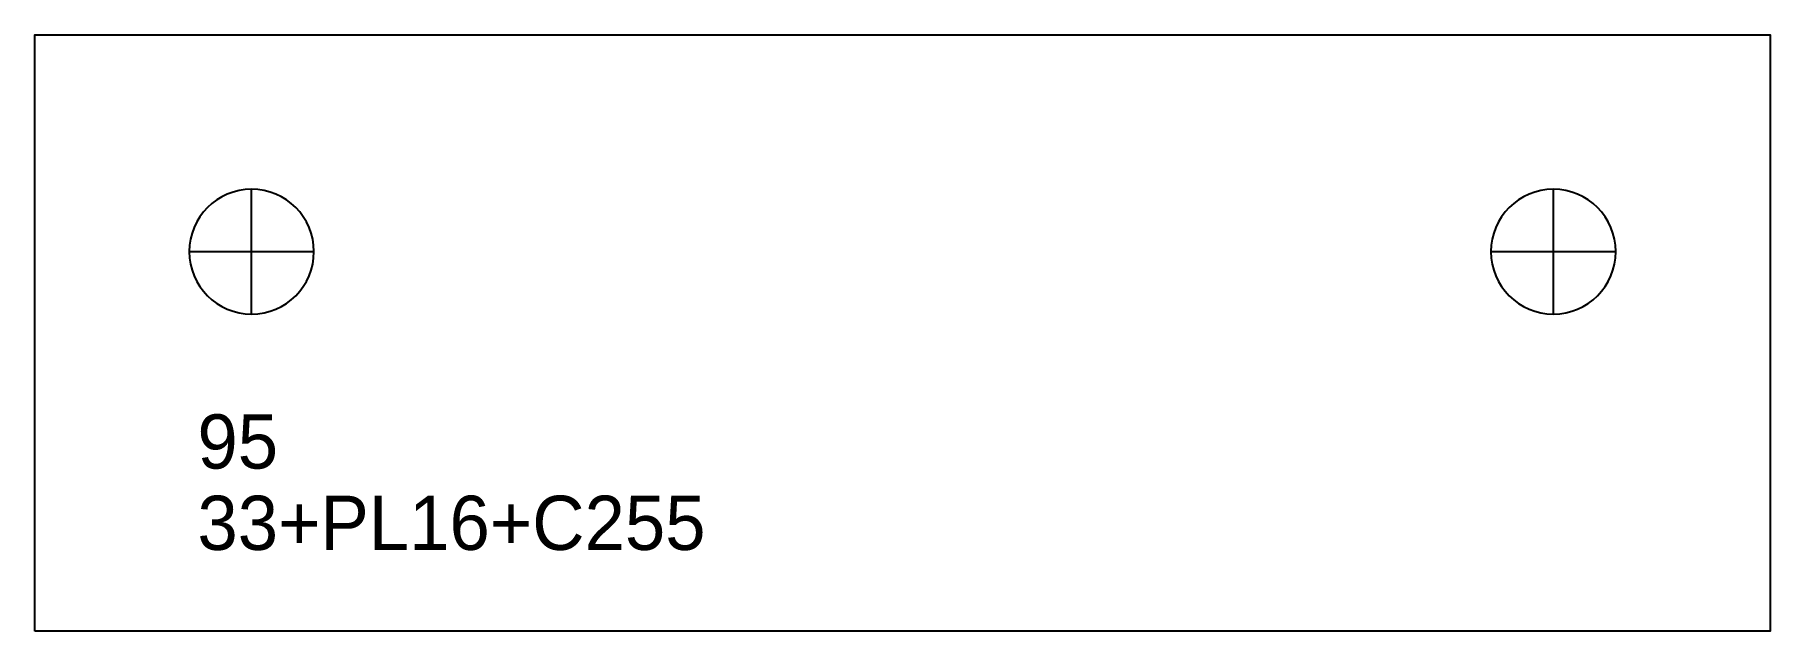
# Model space of a CAD drawing. Extents: x 0 to 320, y 0 to 110.
import ezdxf

# ---------------------------------------------------------------- set-up
doc = ezdxf.new("R2010")
doc.units = 0
for name, color, linetype in [('22', 7, 'CONTINUOUS'), ('CUT', 7, 'CONTINUOUS'), ('SCRIBE', 3, 'CONTINUOUS'), ('TEXT', 7, 'CONTINUOUS')]:
    doc.layers.add(name, color=color, linetype=linetype)

msp = doc.modelspace()

# ---------------------------------------------------------------- linework, layer by layer
at = {"layer": '22', "color": 7, "linetype": 'CONTINUOUS'}
for p, q in [((39.99, 58.5), (39.99, 81.5)), ((280, 58.5), (280, 81.5)), ((28.49, 70), (51.49, 70)), ((268.5, 70), (291.5, 70))]:
    msp.add_line(p, q, dxfattribs=at)
for points in [[(39.99, 81.5, 1), (39.99, 58.5, 1)], [(280, 81.5, 1), (280, 58.5, 1)]]:
    msp.add_lwpolyline(points, format="xyb", close=True, dxfattribs=at)
at = {"layer": 'CUT', "color": 7, "linetype": 'CONTINUOUS'}
msp.add_lwpolyline([(0, 0), (0, 110), (320, 110), (320, 0)], close=True, dxfattribs=at)

# ---------------------------------------------------------------- texts
at = {"layer": 'SCRIBE', "color": 3}
msp.add_text('95', height=10, dxfattribs=at).set_placement((30, 30))
at = {"layer": 'TEXT', "color": 7}
msp.add_text('33+PL16+C255', height=10, dxfattribs=at).set_placement((30, 15))

doc.saveas('drawing.dxf')
